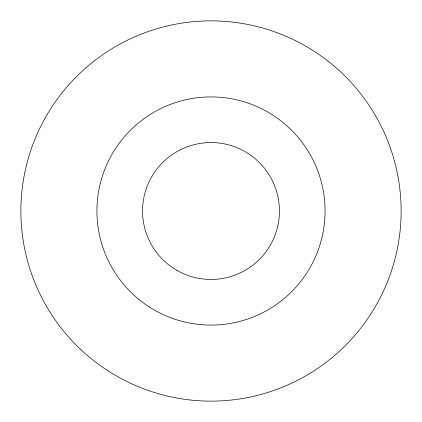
<?xml version="1.0" encoding="UTF-8"?>
<svg xmlns="http://www.w3.org/2000/svg" width="422" height="422" viewBox="0 0 422 422"><rect width="100%" height="100%" fill="white"/><g stroke="black" fill="none" stroke-linecap="round" stroke-linejoin="round"><path stroke-width="0.63" d="M176.776 270.28A68.448 68.448 0 0 0 279.448 211A68.448 68.448 0 0 0 176.776 151.72A68.448 68.448 0 0 0 176.776 270.28M149.119 306.841A114.082 114.082 0 0 0 324.94 216.671A114.082 114.082 0 0 0 158.941 109.493A114.082 114.082 0 0 0 149.119 306.841M107.868 370.732A190.137 190.137 0 0 0 400.9 220.448A190.137 190.137 0 0 0 124.232 41.82A190.137 190.137 0 0 0 107.868 370.732"/></g></svg>
